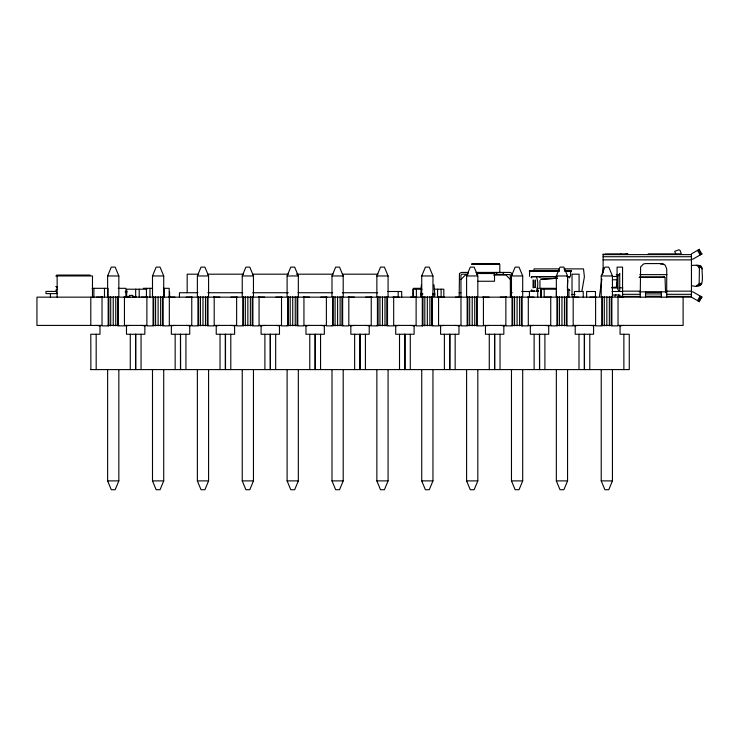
<?xml version="1.0" encoding="UTF-8"?>
<svg xmlns="http://www.w3.org/2000/svg" width="739" height="739" viewBox="0 0 739 739"><rect width="100%" height="100%" fill="white"/><g stroke="black" fill="none" stroke-linecap="round" stroke-linejoin="round"><path stroke-width="1.11" d="M529.512 276.349L529.66 271.204M570.471 276.349L570.72 271.204M536.496 290.676C538.251 286.621 538.251 281.189 536.496 277.125M534.057 287.748L534.057 280.053M422.736 296.274L420.611 296.274L421.378 284.774M533.078 287.831L533.078 279.97M567.829 279.97L567.33 287.434M599.412 296.542L601.869 279.065M602.525 274.391L603.421 268.008M533.687 271.01L534.048 268.885L559.349 268.885M696.341 285.67L698.503 284.635L699.168 283.49L699.399 268.885L698.503 266.391L696.341 265.356M691.455 285.67C705.403 289.198 702.05 278.806 702.05 268.885C701.782 263.5 694.826 265.689 691.455 265.356M581.842 291.508L584.392 276.839L583.505 268.885L563.949 268.885M619.485 274.696L619.725 273.421L619.725 291.499L617.961 289.734L617.961 276.478L619.485 274.696L616.271 274.696M615.92 294.75L614.987 296.284M107.626 296.533L107.626 275.961L111.284 267.121L115.182 267.121L118.84 275.961L118.84 296.533M152.493 296.533L152.493 275.961L156.151 267.121L160.058 267.121L163.716 275.961L163.716 296.533M197.368 296.533L197.368 275.961L201.026 267.121L204.925 267.121L208.583 275.961L208.583 296.533M118.84 369.592L118.84 480.886L115.182 489.717L111.284 489.717L107.626 480.886L107.626 369.592M242.244 296.533L242.244 275.961L245.902 267.121L249.8 267.121L253.459 275.961L253.459 296.533M163.716 369.592L163.716 480.886L160.058 489.717L156.151 489.717L152.493 480.886L152.493 369.592M287.111 296.533L287.111 275.961L290.769 267.121L294.676 267.121L298.334 275.961L298.334 296.533M208.583 369.592L208.583 480.886L204.925 489.717L201.026 489.717L197.368 480.886L197.368 369.592M331.987 296.533L331.987 275.961L335.645 267.121L339.543 267.121L343.201 275.961L343.201 296.533M253.459 369.592L253.459 480.886L249.8 489.717L245.902 489.717L242.244 480.886L242.244 369.592M376.862 296.533L376.862 275.961L380.52 267.121L384.419 267.121L388.077 275.961L388.077 296.533M298.334 369.592L298.334 480.886L294.676 489.717L290.769 489.717L287.111 480.886L287.111 369.592M421.729 296.533L421.729 275.961L425.387 267.121L429.285 267.121L432.952 275.961L432.952 296.533M343.201 369.592L343.201 480.886L339.543 489.717L335.645 489.717L331.987 480.886L331.987 369.592M466.605 296.533L466.605 275.961L470.263 267.121L474.161 267.121L477.819 275.961L477.819 296.533M388.077 369.592L388.077 480.886L384.419 489.717L380.52 489.717L376.862 480.886L376.862 369.592M511.471 296.533L511.471 275.961L515.138 267.121L519.037 267.121L522.695 275.961L522.695 296.533M432.952 369.592L432.952 480.886L429.285 489.717L425.387 489.717L421.729 480.886L421.729 369.592M556.347 296.533L556.347 275.961L560.005 267.121L563.903 267.121L567.561 275.961L567.561 296.533M477.819 369.592L477.819 480.886L474.161 489.717L470.263 489.717L466.605 480.886L466.605 369.592M601.223 296.533L601.223 275.961L604.881 267.121L608.779 267.121L612.437 275.961L612.437 296.533M522.695 369.592L522.695 480.886L519.037 489.717L515.138 489.717L511.471 480.886L511.471 369.592M567.561 369.592L567.561 480.886L563.903 489.717L560.005 489.717L556.347 480.886L556.347 369.592M612.437 369.592L612.437 480.886L608.779 489.717L604.881 489.717L601.223 480.886L601.223 369.592M611.874 287.508L616.963 287.018L617.102 281.975M616.963 287.018L617.102 267.121L622.552 267.121L622.552 297.152M697.514 300.653L700.166 296.062M698.503 301.226L701.154 296.635M699.519 300.588L701.644 296.921M699.168 301.604L701.819 297.023M460.942 279.49L465.358 275.074L467.611 275.074M531.073 290.464L531.849 289.836M569.058 277.975L569.834 277.337M699.399 249.283L691.455 253.874L691.455 297.152L699.399 301.743M702.05 253.874L692.868 259.167L691.455 259.167M538.278 291.221L536.265 291.129M531.461 276.58L535.378 276.506M604.881 253.874L627.854 253.874L626.081 254.345L626.081 253.874M648.168 253.874L681.33 253.874L680 250.327L678.864 249.81L674.725 251.352L675.668 253.874M603.116 254.613L691.455 254.613M603.116 256.719L691.455 256.719M603.116 259.869L691.455 259.869M472.258 263.657L499.037 263.657M471.861 263.906L499.435 263.906M471.611 264.313L499.684 264.313M697.514 265.624L700.166 265.624M698.503 266.391L701.154 266.391M699.168 267.536L701.819 267.536M529.614 270.686L559.395 270.686M564.624 270.686L571.293 270.686M529.42 270.816L559.395 270.816M564.735 270.816L571.496 270.816M529.29 271.019L559.395 271.019M564.799 271.019L571.616 271.019M475.944 272.423L509.965 272.423L511.065 272.719L512.173 274.631M476.84 272.719L494.511 272.719M476.84 273.522L494.511 273.522M198.671 274.187L187.179 274.187L187.179 292.736M207.862 274.187L243.491 274.187M252.692 274.187L288.321 274.187M296.367 274.187L333.141 274.187M342.333 274.187L377.962 274.187M494.511 274.187L510.289 274.631L510.409 297.152M639.808 274.631L666.994 274.631M56.607 275.074L90.14 275.074M493.578 275.074L505.993 275.074L510.409 279.49M55.73 275.952L92.477 275.952L92.477 297.152M107.626 275.961L118.84 275.961M152.493 275.961L163.716 275.961M197.368 275.961L208.583 275.961M242.244 275.961L253.459 275.961M287.111 275.961L298.334 275.961M331.987 275.961L343.201 275.961M376.862 275.961L388.077 275.961M421.729 275.961L432.952 275.961M466.605 275.961L477.819 275.961M511.471 275.961L522.695 275.961M556.347 275.961L567.561 275.961M601.223 275.961L612.437 275.961M612.797 276.478L617.102 276.478M536.579 276.58L557.16 276.58M567.155 276.58L569.446 276.58M531.461 276.774L535.442 276.811M536.708 276.774L557.16 276.774M567.155 276.774L569.446 276.774M639.558 276.977L664.481 276.977L665.045 277.901L665.562 292.626M639.078 277.365L664.888 277.365M612.797 279.785L617.102 279.785M477.948 281.254L494.511 281.254L494.511 272.423M699.168 283.49L701.819 283.49M698.503 284.635L701.154 284.635M697.514 285.402L700.166 285.402M55.73 286.556L57.134 286.556M56.607 287.434L57.291 287.434M534.833 287.434L535.516 287.434L535.507 279.97M611.864 287.97L617.961 287.97M92.116 288.321L108.014 288.321L108.014 297.152M118.148 288.321L125.879 288.321L125.879 297.152M143.301 288.321L152.613 288.321M163.661 288.321L169.185 288.321L169.185 297.152M421.202 288.321L413.434 288.321L413.434 297.152M555.395 288.321L537.724 288.321L537.724 297.152M56.607 289.208L57.291 289.208M147.015 289.208L126.692 289.208L126.692 296.801M421.96 289.208L412.842 289.208L412.842 297.152M434.227 289.208L443.825 289.208L443.825 297.152M556.449 289.208L540.643 289.208L540.643 297.152M567.146 289.208L568.91 289.208L568.91 297.152M55.73 290.085L56.58 290.085M531.461 291.037L534.907 291.037M622.552 291.157L640.214 291.157M666.717 291.157L691.455 291.157M531.461 291.231L534.907 291.231M387.569 291.499L401.702 291.499L401.702 297.152M521.669 291.499L529.401 291.499L529.401 297.152M612.031 291.499L622.478 291.499M125.094 291.85L127.21 291.85M639.152 291.85L666.8 291.85M691.455 291.85L692.868 291.85L702.05 297.152M645.516 292.395L661.414 292.395M197.876 292.736L179.448 292.736L179.448 297.152M207.862 292.736L242.817 292.736M252.692 292.736L288.321 292.736M298.122 292.736L332.679 292.736M342.333 292.736L377.62 292.736M459.178 292.736L460.942 292.736M510.409 292.736L512.173 292.736M57.079 293.623L45.994 293.623L45.994 291.415L55.952 291.415L56.524 290.861L56.524 293.623M420.611 293.623L422.819 293.623M432.537 293.623L434.744 293.605L434.744 296.274L432.648 296.274M645.516 293.919L661.414 293.919M622.552 294.307L640.214 294.307M666.717 294.307L691.455 294.307M420.611 294.501L422.708 294.501M432.611 294.501L434.744 294.501M572.023 294.501L575.053 294.501M612.326 295.037L619.901 295.037L619.901 296.274L622.173 296.274M645.516 296.219L661.414 296.219M622.552 296.413L640.214 296.413M666.717 296.413L691.455 296.413M132.881 296.801L136.059 296.801M102.619 297.152L36.95 297.152L36.95 325.419L102.074 325.419M123.847 297.152L147.486 297.152M168.723 297.152L191.761 297.152M213.599 297.152L237.237 297.152M258.465 297.152L282.104 297.152M303.341 297.152L326.98 297.152M348.208 297.152L371.846 297.152M393.083 297.152L416.722 297.152M437.959 297.152L461.598 297.152M482.826 297.152L506.464 297.152M527.701 297.152L551.34 297.152M572.577 297.152L596.216 297.152M617.444 297.152L691.455 297.152M107.654 325.419L118.813 325.419M124.392 325.419L146.941 325.419M152.52 325.419L163.688 325.419M169.268 325.419L191.817 325.419M197.396 325.419L208.555 325.419M214.144 325.419L236.683 325.419M242.272 325.419L253.431 325.419M259.01 325.419L281.559 325.419M287.138 325.419L298.307 325.419M303.886 325.419L326.435 325.419M332.014 325.419L343.173 325.419M348.762 325.419L371.301 325.419M376.89 325.419L388.049 325.419M393.628 325.419L416.177 325.419M421.757 325.419L432.925 325.419M438.504 325.419L461.053 325.419M466.632 325.419L477.791 325.419M483.371 325.419L505.919 325.419M511.499 325.419L522.667 325.419M528.246 325.419L550.795 325.419M556.375 325.419L567.534 325.419M573.122 325.419L595.662 325.419M601.25 325.419L612.409 325.419M617.989 325.419L683.113 325.419L683.113 297.152M100.393 325.871L96.421 325.419M125.501 325.871L130.046 325.419M145.269 325.871L141.297 325.419M170.94 325.871L174.912 325.419M190.708 325.871L186.173 325.419M215.816 325.871L219.788 325.419M235.011 325.871L231.039 325.419M260.119 325.871L264.664 325.419M279.887 325.871L275.915 325.419M305.558 325.871L309.53 325.419M324.754 325.871L320.781 325.419M350.434 325.871L354.406 325.419M370.202 325.871L365.657 325.419M394.737 325.871L399.272 325.419M414.496 325.871L410.533 325.419M439.603 325.871L444.148 325.419M459.372 325.871L455.4 325.419M485.052 325.871L489.024 325.419M504.82 325.871L500.275 325.419M529.928 325.871L533.891 325.419M549.114 325.871L545.151 325.419M574.221 325.871L578.766 325.419M593.99 325.871L590.018 325.419M619.67 325.871L623.642 325.419M90.795 369.592L629.268 369.592L629.268 334.259L620.076 334.259L620.076 325.419M107.626 480.886L118.84 480.886M152.493 480.886L163.716 480.886M197.368 480.886L208.583 480.886M242.244 480.886L253.459 480.886M287.111 480.886L298.334 480.886M331.987 480.886L343.201 480.886M376.862 480.886L388.077 480.886M421.729 480.886L432.952 480.886M466.605 480.886L477.819 480.886M511.471 480.886L522.695 480.886M556.347 480.886L567.561 480.886M601.223 480.886L612.437 480.886M660.537 264.026L663.853 264.1M529.928 291.24L530.473 291.277M536.357 291L538.38 291L537.761 291.129A2.448 1.755 26.8 0 1 538.352 291.018M619.725 287.683L622.829 287.998M534.907 276.58L535.405 276.682M663.945 276.839L664.481 276.977M569.058 289.836L569.834 290.464M531.073 277.337L531.849 277.975M700.517 265.828L702.05 268.885M699.168 249.412L701.819 254.004M698.503 249.8L701.154 254.392M697.514 250.373L700.166 254.964M537.105 288.007L537.345 288.607M433.969 284.774L434.744 293.605M666.717 297.152L666.717 268.885L665.165 265.144L661.414 263.583L645.516 263.583L643.493 263.989L640.621 266.862L640.214 297.152M661.414 291.85L661.414 297.392M645.516 291.85L645.516 297.392M623.873 334.259L623.873 369.592M623.642 297.152L590.018 297.152M620.788 253.874L620.788 254.401M618.719 294.879L618.719 297.152M618.044 296.708L618.044 325.871L611.874 325.871L611.874 296.708M611.199 296.708L611.199 325.871M609.352 296.708L609.352 325.871M606.83 296.708L606.83 325.871M604.308 296.708L604.308 325.871M603.116 253.874L603.116 272.654M602.461 296.708L602.461 325.871M601.777 296.708L601.777 325.871L595.606 325.871L595.606 296.708M595.468 297.152L595.468 291.499L586.637 291.499L586.637 297.152M593.583 325.419L593.583 334.259L575.21 334.259L575.21 325.419M589.777 334.259L589.777 369.592M584.484 334.259L584.484 369.592M584.309 334.259L584.309 369.592M583.237 297.152L583.237 291.499L574.406 291.499L574.406 297.152M579.09 291.656L579.09 274.187L572.023 274.187L572.023 296.274M579.006 334.259L579.006 369.592M578.766 297.152L545.151 297.152M573.178 296.708L573.178 325.871L567.007 325.871L567.007 296.708M566.333 296.708L566.333 325.871M564.476 296.708L564.476 325.871M561.954 296.708L561.954 325.871M559.432 296.708L559.432 325.871M557.585 296.708L557.585 325.871M556.91 296.708L556.91 325.871L550.74 325.871L550.74 296.708M556.421 291.499L556.421 297.152M548.707 325.419L548.707 334.259L530.334 334.259L530.334 325.419M544.911 334.259L544.911 369.592M544.172 289.208L544.172 297.152M541.262 288.321L541.262 297.152M539.95 280.367L539.95 287.434M539.609 334.259L539.609 369.592M539.433 334.259L539.516 369.592M534.131 334.259L534.131 369.592M533.891 297.152L500.275 297.152M528.302 296.708L528.302 325.871L521.457 325.871L521.457 296.708M522.131 296.708L522.131 325.871M519.609 296.708L519.609 325.871M517.088 296.708L517.088 325.871M514.556 296.708L514.556 325.871M512.709 296.708L512.709 325.871M512.035 296.708L512.035 325.871L505.864 325.871L505.864 296.708M503.832 325.419L503.832 334.259L485.458 334.259L485.458 325.419M503.342 272.423L503.342 274.187M500.035 334.259L500.035 369.592M499.804 264.691L499.804 272.423M496.719 272.423L496.719 274.187M494.733 334.259L494.733 369.592M494.557 334.259L494.557 369.592M489.264 334.259L489.264 369.592M489.024 297.152L455.4 297.152M483.426 296.708L483.426 325.871L477.255 325.871L477.255 296.708M476.84 272.423L476.84 274.631M476.581 296.708L476.581 325.871M474.734 296.708L474.734 325.871M472.212 296.708L472.212 325.871M469.69 296.708L469.69 325.871M467.842 296.708L467.842 325.871M467.168 296.708L467.168 325.871L460.997 325.871L460.942 275.074L461.82 274.187L468.009 274.187L468.009 272.423L461.385 272.423L459.473 273.522L459.178 297.152M458.965 325.419L458.965 334.259L440.592 334.259L440.592 325.419M455.159 334.259L455.159 369.592M449.866 334.259L449.866 369.592M449.774 334.259L449.691 369.592M444.388 334.259L444.388 369.592M444.148 297.152L410.533 297.152M441.109 289.208L441.109 297.152M438.56 296.708L438.56 325.871L432.389 325.871L432.389 296.708M437.58 289.208L437.58 297.152M431.715 296.708L431.715 325.871M429.867 296.708L429.867 325.871M427.336 296.708L427.336 325.871M424.814 296.708L424.814 325.871M422.967 296.708L422.967 325.871L416.122 325.871L416.122 296.708M422.292 296.708L422.292 325.871M416.38 289.208L416.38 297.152M414.089 325.419L414.089 334.259L395.716 334.259L395.716 325.419M410.293 334.259L410.293 369.592M404.99 334.259L404.99 369.592M404.815 334.259L404.815 369.592M399.513 334.259L399.513 369.592M399.272 297.152L365.657 297.152M398.173 291.499L398.173 297.152M393.684 296.708L393.684 325.871L387.513 325.871L387.513 296.708M386.839 296.708L386.839 325.871M384.991 296.708L384.991 325.871M382.469 296.708L382.469 325.871M379.938 296.708L379.938 325.871M378.091 296.708L378.091 325.871M377.417 296.708L377.417 325.871L371.246 325.871L371.246 296.708M369.214 325.419L369.214 334.259L350.84 334.259L350.84 325.419M365.417 334.259L365.417 369.592M360.115 334.259L360.115 369.592M359.939 334.259L360.032 369.592M354.646 334.259L354.646 369.592M354.406 297.152L320.781 297.152M348.817 296.708L348.817 325.871L342.647 325.871L342.647 296.708M341.963 296.708L341.963 325.871M340.116 296.708L340.116 325.871M337.594 296.708L337.594 325.871M335.072 296.708L335.072 325.871M333.224 296.708L333.224 325.871M332.55 296.708L332.55 325.871L326.379 325.871L326.379 296.708M324.347 325.419L324.347 334.259L305.974 334.259L305.974 325.419M320.55 334.259L320.55 369.592M315.248 334.259L315.248 369.592M315.073 334.259L315.073 369.592M309.77 334.259L309.77 369.592M309.53 297.152L275.915 297.152M303.941 296.708L303.941 325.871L297.771 325.871L297.771 296.708M297.096 296.708L297.096 325.871M295.249 296.708L295.249 325.871M292.718 296.708L292.718 325.871M290.196 296.708L290.196 325.871M288.349 296.708L288.349 325.871M287.674 296.708L287.674 325.871L281.504 325.871L281.504 296.708M279.471 325.419L279.471 334.259L261.098 334.259L261.098 325.419M275.675 334.259L275.675 369.592M270.372 334.259L270.372 369.592M270.197 334.259L270.289 369.592M264.895 334.259L264.895 369.592M264.664 297.152L231.039 297.152M259.066 296.708L259.066 325.871L252.895 325.871L252.895 296.708M252.221 296.708L252.221 325.871M250.373 296.708L250.373 325.871M247.851 296.708L247.851 325.871M245.33 296.708L245.33 325.871M243.482 296.708L243.482 325.871M242.798 296.708L242.798 325.871L236.628 325.871L236.628 296.708M234.605 325.419L234.605 334.259L216.231 334.259L216.231 325.419M230.799 334.259L230.799 369.592M225.506 334.259L225.506 369.592M225.321 334.259L225.321 369.592M220.028 334.259L220.028 369.592M219.788 297.152L186.173 297.152M214.199 296.708L214.199 325.871L208.028 325.871L208.028 296.708M207.345 296.708L207.345 325.871M205.497 296.708L205.497 325.871M202.976 296.708L202.976 325.871M200.454 296.708L200.454 325.871M198.606 296.708L198.606 325.871M197.932 296.708L197.932 325.871L191.761 325.871L191.761 296.708M189.729 325.419L189.729 334.259L171.356 334.259L171.356 325.419M185.932 334.259L185.932 369.592M180.538 334.259L180.63 369.592M180.455 334.259L180.455 369.592M175.152 334.259L175.152 369.592M174.912 297.152L141.297 297.152M169.6 291.85L169.6 297.152M169.323 296.708L169.323 325.871L163.153 325.871L163.153 296.708M164.104 288.321L164.104 297.152M163.938 289.208L163.938 297.152M162.478 296.708L162.478 325.871M160.631 296.708L160.631 325.871M158.109 296.708L158.109 325.871M155.578 296.708L155.578 325.871M153.73 296.708L153.73 325.871M153.056 296.708L153.056 325.871L146.885 325.871L146.885 296.708M149.971 288.321L149.971 297.152M146.442 288.321L146.442 297.152M144.853 325.419L144.853 334.259L126.48 334.259L126.48 325.419M141.057 334.259L141.057 369.592M139.2 289.208L139.2 297.152M135.754 334.259L135.754 369.592M135.671 289.208L135.671 297.152M135.579 334.259L135.579 369.592M132.881 297.152L132.881 295.388L129.343 295.388L129.343 296.801M130.276 334.259L130.276 369.592M130.046 297.152L96.421 297.152M124.448 296.708L124.448 325.871L118.277 325.871L118.277 296.708M117.603 296.708L117.603 325.871M115.755 296.708L115.755 325.871M113.233 296.708L113.233 325.871M110.711 296.708L110.711 325.871M108.864 296.708L108.864 325.871L102.019 325.871L102.019 296.708M108.18 296.708L108.18 325.871M104.485 288.321L104.485 297.152M99.987 325.419L99.987 334.259L90.795 334.259L90.888 369.592M96.181 334.259L96.181 369.592M93.881 288.321L93.881 297.152M90.795 297.152L90.795 325.419M57.143 275.952L57.143 297.152M50.409 293.623L50.409 297.152M539.913 277.661L539.969 277.707M557.372 278.252L540.699 279.25L557.345 278.27"/></g></svg>
